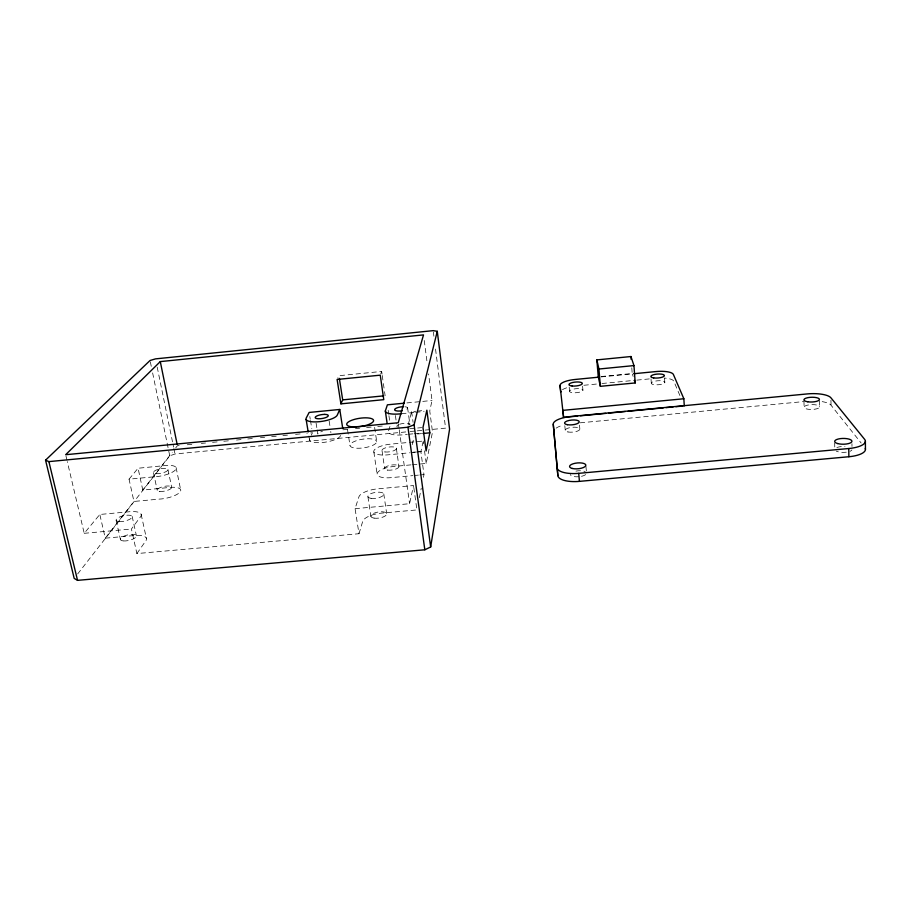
<?xml version="1.0" encoding="UTF-8"?>
<svg xmlns="http://www.w3.org/2000/svg" width="911" height="911" viewBox="0 0 911 911"><rect width="100%" height="100%" fill="white"/><g stroke="black" fill="none" stroke-linecap="round" stroke-linejoin="round"><path stroke-width="0.68" stroke-dasharray="4.55 3.42" d="M419.356 497.691L421.258 488.182M423.433 477.318L423.979 474.597L420.893 451.731L422.92 442.382M412.376 464.735L426.211 463.437L432.509 431.962L429.753 410.952L432.03 400.487L428.591 373.965M355.074 508.668L409.586 503.703L413.537 485.54L377.735 488.843A17.241 6.275 -8.8 0 0 358.911 496.848L355.074 508.668L358.991 533.721L136.889 553.569L131.435 529.018L139.941 517.573A17.639 5.842 -12.9 0 0 130.865 511.606L99.811 514.464L84.222 533.311L67.289 461.604M412.193 444.67L414.084 436.859M408.128 425.016L411.635 411.658L415.78 411.26M358.991 533.721L362.703 521.399A17.127 6.559 -8.9 0 1 381.345 513.144L416.908 509.921L413.537 485.54M389.954 426.416L388.314 431.712A15.817 4.999 -7.9 0 0 404.473 434.649L407.285 434.388M380.73 373.931L381.663 371.449L338.949 375.696L337.719 378.202M311.289 435.196L312.484 432.736L306.848 433.283M136.889 553.569L145.213 541.669A17.514 6.115 -13.2 0 0 136.126 535.383L105.277 538.173L99.811 514.464M105.277 538.173L133.94 501.437L159.368 499.103A15.738 5.079 -11.9 0 0 179.581 492.509A15.738 5.079 -11.9 0 0 171.234 487.294L142.799 490.084L138.073 468.243L166.679 465.407A15.829 4.851 -11.6 0 1 175.014 470.338A15.829 4.851 -11.6 0 1 154.631 476.772L129.043 479.163L133.94 501.437M142.799 490.084L172.225 452.368M175.686 447.927L177.417 445.707L181.642 445.297M77.663 573.941L169.753 455.842L174.992 453.974L408.743 431.655M129.043 479.163L138.073 468.243M399.599 424.287L400.783 423.911A6.593 2.061 -7.9 0 1 409.927 424.89M601.089 376.539L632.2 373.499L633.145 376.459M601.169 376.915L632.325 373.874M583.894 385.273L600.611 383.645M602 383.508L635.434 380.263M636.823 380.126L649.361 378.908M406.921 402.924L432.03 400.487M417.17 411.123L424.093 410.451M401.569 413.696L414.254 412.455M415.667 412.319L424.116 411.499M187.267 444.762L194.305 444.09M201.342 443.406L205.556 443.008M212.593 442.325L218.219 441.789M223.844 441.254L229.481 440.708M236.507 440.036L242.132 439.489M247.769 438.954L253.395 438.419M260.421 437.735L264.645 437.337M271.683 436.654L277.308 436.118M282.934 435.572L288.559 435.037M295.597 434.365L301.222 433.818M342.946 429.81L348.526 429.275M355.484 428.614L359.663 428.216M366.621 427.544L372.2 427.008M377.769 426.473L383.337 425.938M409.722 428.762L421.634 427.623M410.155 431.518L415.826 430.983M417.238 430.846L445.57 428.136L435.139 345.964M408.686 434.251L412.888 433.841M414.289 433.716L421.292 433.044M417.454 434L421.588 433.602M580.216 422.818L803.286 401.626M421.816 441.186L391.206 444.09A15.589 5.147 -8.2 0 0 373.874 450.786A15.589 5.147 -8.2 0 0 387.141 454.908L409.643 452.79M412.945 452.232L415.575 451.981M416.885 451.856L424.777 451.116M411.043 452.653L415.268 452.255M416.669 452.129L420.893 451.731M410.998 464.861L394.395 466.409A15.487 5.386 -8.3 0 0 377.211 473.31A15.487 5.386 -8.3 0 0 390.432 477.706L412.797 475.633M414.198 475.508L418.388 475.121M419.789 474.984L423.979 474.597M84.222 533.311L131.435 529.018M822.189 401.626A19.678 6.149 -1.5 0 1 831.037 405.213L861.146 443.008M679.868 395.511L673.81 381.219A15.886 4.714 -4 0 0 664.358 378.065M65.991 456.092L66.97 460.226M116.13 520.352L120.48 539.642M132.152 516.389L136.399 535.611M141.137 514.271L146.364 538.23M153.458 472.581L157.227 490.3M150.338 361.872L151.488 367.406M152.627 372.929L169.753 455.842M167.977 469.472L171.644 487.157M157.204 367.144L173.58 447.085M173.864 448.463L174.992 453.974M176.085 467.548L180.617 489.594M308.875 436.05L309.558 440.172M316.083 423.091L316.971 428.591M317.199 429.969L317.871 434.091A6.605 2.038 -9.1 0 1 322.448 431.381M309.808 416.498L310.252 419.208M310.469 420.563L311.813 428.682M329.156 421.041L330.033 426.542M347.524 429.593L349.972 445.422M367.93 496.78L370.914 516.48M373.852 452.072L377.2 474.665M374.615 427.43L376.687 441.493A13.506 4.35 -8.6 0 1 357.203 448.235A13.506 4.35 -8.6 0 1 356.11 440.787A13.506 4.35 -8.6 0 1 376.687 441.493M383.77 493.83L386.663 513.508M382.039 450.751L384.681 468.835M396.331 448.121L398.893 466.181M388.166 410.28L388.746 414.368M388.94 415.723L389.714 421.178M381.663 371.449L382.051 374.148M382.244 375.491L383.201 382.233M383.394 383.588L384.362 390.329M384.544 391.673L385.125 395.716M398.437 424.139L399.029 428.329M399.223 429.73L409.586 503.703M395.397 415.53L396.57 423.843M407.604 407.764L409.87 424.355M411.635 411.658L413.082 422.294M423.216 441.049L423.592 443.851M424.526 450.854L426.211 463.437M424.241 340.475L427.145 362.806M433.363 332.037L433.898 336.216M564.809 425.699L565.264 430.527M569.204 387.164L569.569 391.172M579.521 425.198L579.84 428.83M582.596 386.207L582.938 390.215A6.719 2.016 -5.2 0 1 572.734 392.721A6.719 2.016 -5.2 0 1 573.099 389.179A6.719 2.016 -5.2 0 1 582.938 390.215M585.944 466.409L586.411 471.693M631.79 367.839L632.2 373.499M651.023 378.976L651.297 383.007M664.563 378.464L664.825 382.506A6.81 2.016 -4 0 1 654.166 384.67A6.81 2.016 -4 0 1 655.18 381.117A6.81 2.016 -4 0 1 664.825 382.506M803.957 401.045L804.106 407.194M819.467 400.669L819.593 406.853A7.743 2.414 -1.5 0 1 808 409.233A7.743 2.414 -1.5 0 1 807.955 405.042A7.743 2.414 -1.5 0 1 819.593 406.853M834.692 442.94L834.761 446.982M830.946 400.271L831.037 405.213M851.956 443.725L851.99 446.424M330.613 431.552A6.605 2.038 -9.1 0 1 330.773 432.588M340.623 435.435A15.829 4.931 -9.1 0 1 323.382 442.416A15.829 4.931 -9.1 0 1 309.512 438.874M404.974 406.784A6.628 1.993 -7.8 0 1 407.65 408.287A6.628 1.993 -7.8 0 1 403.778 410.394M397.424 427.077A6.593 2.061 -7.9 0 1 398.153 424.913M562.486 389.68A15.669 4.703 -5.2 0 1 569.682 387.004M556.154 428.147A18.698 6.183 -5.1 0 1 562.668 425.3M851.91 449.897A8.632 2.938 -0.4 0 1 849.986 451.298M846.285 452.186A8.632 2.938 -0.4 0 1 836.264 451.116M836.879 447.54A8.632 2.938 -0.4 0 1 844.975 446.527M585.659 474.585A8.142 2.972 -4.9 0 1 580.911 476.43M578.815 476.726A8.142 2.972 -4.9 0 1 570.32 474.506M575.957 471.112A8.142 2.972 -4.9 0 1 585.226 471.647M119.261 521.604A8.267 2.744 -12.8 0 0 132.163 517.118A8.267 2.744 -12.8 0 0 121.004 516.446A8.267 2.744 -12.8 0 0 119.261 521.604M123.623 540.952A8.222 2.835 -13.1 0 0 136.411 536.363A8.222 2.835 -13.1 0 0 125.297 535.611A8.222 2.835 -13.1 0 0 123.623 540.952M156.077 473.686A7.425 2.277 -11.6 0 0 167.897 470.087A7.425 2.277 -11.6 0 0 158.184 469.336A7.425 2.277 -11.6 0 0 156.077 473.686M159.835 491.462A7.379 2.357 -11.9 0 0 171.587 487.795A7.379 2.357 -11.9 0 0 161.907 486.964A7.379 2.357 -11.9 0 0 159.835 491.462M387.642 470.11A7.265 2.505 -8.3 0 0 398.972 466.831A7.265 2.505 -8.3 0 0 388.769 465.612A7.265 2.505 -8.3 0 0 387.642 470.11M385.011 451.97A7.311 2.414 -8.2 0 0 396.41 448.747A7.311 2.414 -8.2 0 0 386.173 447.62A7.311 2.414 -8.2 0 0 385.011 451.97M371.096 498.34A8.085 2.938 -8.8 0 0 383.804 494.593A8.085 2.938 -8.8 0 0 372.667 493.022A8.085 2.938 -8.8 0 0 371.096 498.34M374.079 518.12A8.04 3.052 -8.9 0 0 386.708 514.305A8.04 3.052 -8.9 0 0 375.617 512.62A8.04 3.052 -8.9 0 0 374.079 518.12M567.997 431.973A7.368 2.437 -5.1 0 0 579.817 429.468A7.368 2.437 -5.1 0 0 569.865 427.635A7.368 2.437 -5.1 0 0 567.997 431.973"/><path stroke-width="1.37" d="M430.664 546.976L449.59 429.138L437.269 331.308L433.192 330.647L155.508 358.877L150.053 360.494L45.55 460.157L74.19 578.405L77.537 580.353L424.822 549.788L430.664 546.976L414.084 424.811L437.269 331.308M429.844 432.816L426.097 450.991L422.966 427.498L426.86 410.178L429.844 432.816L422.966 433.477M387.129 423.421L385.342 410.986L387.391 404.826L404.131 403.197M339.769 409.46L337.389 414.835A15.92 4.703 -9 0 1 320.012 421.611A15.92 4.703 -9 0 1 306.096 418.308L309.136 412.444L339.769 409.46L342.741 428.455M340.908 403.858L337.116 379.454L380.263 375.173L383.77 399.667L340.908 403.858L342.684 399.872L339.359 378.384M160.29 361.599L65.66 454.714L398.244 422.75L423.524 334.895L160.29 361.599L177.144 444.329M45.55 460.157L48.887 461.615L407.957 427.225L414.084 424.811M596.853 359.902L630.959 356.531L633.954 365.584L635.206 382.939L600.372 386.332L598.254 376.812L596.853 359.902L598.948 369.023L600.372 386.332M598.948 369.023L633.954 365.584M342.684 399.872L383.713 395.864M598.345 377.2L574.943 379.488A15.692 4.635 -5.2 0 0 560.049 385.535L560.675 392.208A15.669 4.703 -5.2 0 1 560.743 391.582M633.703 373.738L655.886 371.574A15.908 4.646 -4.1 0 1 673.4 374.489L683.854 398.756L684.275 405.896M683.854 398.756L562.918 410.36L563.579 417.42L577.608 416.076M580.421 415.815L605.678 413.4M608.491 413.127L625.333 411.521M628.135 411.26L663.219 407.9M666.032 407.638L673.047 406.966M675.86 406.705L682.874 406.033M557.099 467.742A20.725 7.447 -4.9 0 0 578.713 473.344L848.756 448.531A21.989 7.368 -0.5 0 0 864.619 439.341L830.9 397.788A19.712 6.058 -1.6 0 0 807.34 393.916L571.095 416.475A18.744 6.092 -5.2 0 0 553.262 424.196L557.862 475.644A20.668 7.561 -4.9 0 0 579.43 481.372L848.87 456.741A21.932 7.482 -0.4 0 0 865.256 448.406M634.386 380.354L635.206 382.939M48.887 461.615L77.537 580.353M306.142 419.55L308.191 431.916M407.957 427.225L424.822 549.788M560.049 385.535L563.579 417.42M553.262 424.196L557.862 475.644M578.713 473.344L579.43 481.372M630.959 356.531L631.164 359.367M848.756 448.531L848.87 456.741M865.382 441.243L865.45 449.385M357.089 426.883A13.585 4.145 -8.5 0 1 350.075 420.984A13.585 4.145 -8.5 0 1 372.77 419.242A13.585 4.145 -8.5 0 1 358.251 426.803M401.569 413.696A15.908 4.771 -7.8 0 1 385.342 410.986M402.127 410.747A6.628 1.993 -7.8 0 1 398.733 411.055L397.219 410.986A6.628 1.993 -7.8 0 1 397.014 407.832L398.471 407.388A6.628 1.993 -7.8 0 1 403.482 406.727M553.956 431.438A18.698 6.183 -5.1 0 1 554.446 429.787M324.771 414.391L323.166 414.448A6.628 1.959 -9 0 0 315.582 416.794A6.628 1.959 -9 0 0 318.668 418.775L320.285 418.73A6.628 1.959 -9 0 0 327.892 416.384A6.628 1.959 -9 0 0 324.771 414.391M653.711 377.928A6.821 1.993 -4.1 0 0 664.392 375.765A6.821 1.993 -4.1 0 0 654.736 374.421A6.821 1.993 -4.1 0 0 653.711 377.928M572.131 386.013A6.73 1.981 -5.2 0 0 582.357 383.531A6.73 1.981 -5.2 0 0 572.495 382.529A6.73 1.981 -5.2 0 0 572.131 386.013M837.699 443.577A8.654 2.904 -0.5 0 0 851.808 441.778A8.654 2.904 -0.5 0 0 840.375 438.624A8.654 2.904 -0.5 0 0 837.699 443.577M807.818 401.797A7.766 2.38 -1.6 0 0 819.433 399.439A7.766 2.38 -1.6 0 0 807.772 397.674A7.766 2.38 -1.6 0 0 807.818 401.797M567.325 424.697A7.379 2.403 -5.2 0 0 579.168 422.203A7.379 2.403 -5.2 0 0 569.193 420.415A7.379 2.403 -5.2 0 0 567.325 424.697M572.279 468.459A8.153 2.927 -4.9 0 0 585.671 465.874A8.153 2.927 -4.9 0 0 575.183 463.255A8.153 2.927 -4.9 0 0 572.279 468.459"/></g></svg>
